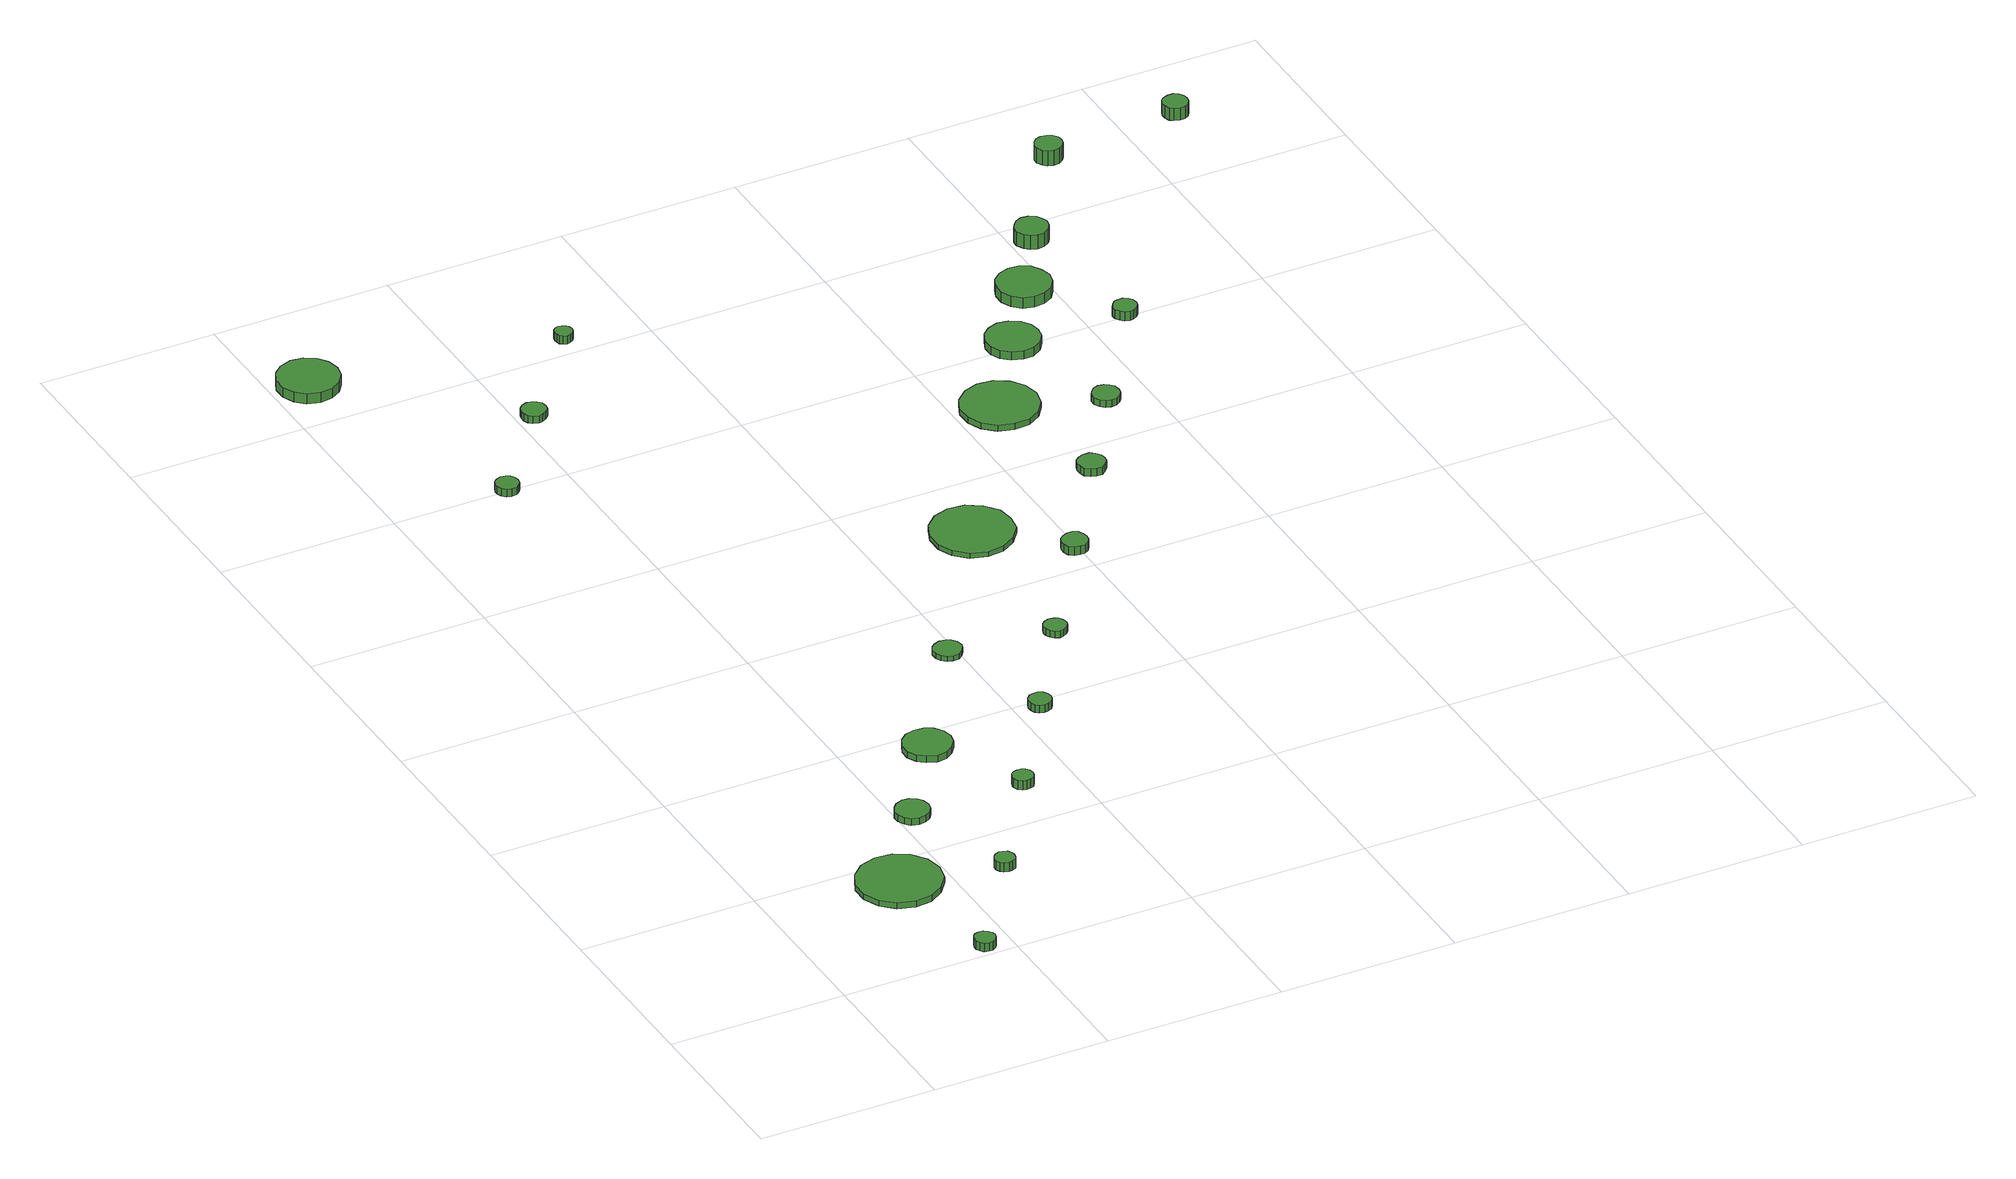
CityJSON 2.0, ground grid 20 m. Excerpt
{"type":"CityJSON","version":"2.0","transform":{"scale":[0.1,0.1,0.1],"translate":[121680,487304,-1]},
"CityObjects":{
"tree1":{"type":"SolitaryVegetationObject","attributes":{"function":"something"},"geometry":[{"type":"MultiSurface","lod":"1","boundaries":[[[0,1,2,3,4,5,6,7,8,9,10,11,12,13,14]],[[15,16,17,18,19,20,21,22,23,24,25,26,27,28,29]],[[0,29,28,1]],[[1,28,27,2]],[[2,27,26,3]],[[3,26,25,4]],[[4,25,24,5]],[[5,24,23,6]],[[6,23,22,7]],[[7,22,21,8]],[[8,21,20,9]],[[9,20,19,10]],[[10,19,18,11]],[[11,18,17,12]],[[12,17,16,13]],[[13,16,15,14]],[[14,15,29,0]]]}]},
"tree2":{"type":"SolitaryVegetationObject","attributes":{"function":"something"},"geometry":[{"type":"MultiSurface","lod":"1","boundaries":[[[30,31,32,33,34,35,36,37,38,39,40,41,42,43,44]],[[45,46,47,48,49,50,51,52,53,54,55,56,57,58,59]],[[30,59,58,31]],[[31,58,57,32]],[[32,57,56,33]],[[33,56,55,34]],[[34,55,54,35]],[[35,54,53,36]],[[36,53,52,37]],[[37,52,51,38]],[[38,51,50,39]],[[39,50,49,40]],[[40,49,48,41]],[[41,48,47,42]],[[42,47,46,43]],[[43,46,45,44]],[[44,45,59,30]]]}]},
"tree3":{"type":"SolitaryVegetationObject","attributes":{"function":"something"},"geometry":[{"type":"MultiSurface","lod":"1","boundaries":[[[60,61,62,63,64,65,66,67,68,69,70,71,72,73,74]],[[75,76,77,78,79,80,81,82,83,84,85,86,87,88,89]],[[60,89,88,61]],[[61,88,87,62]],[[62,87,86,63]],[[63,86,85,64]],[[64,85,84,65]],[[65,84,83,66]],[[66,83,82,67]],[[67,82,81,68]],[[68,81,80,69]],[[69,80,79,70]],[[70,79,78,71]],[[71,78,77,72]],[[72,77,76,73]],[[73,76,75,74]],[[74,75,89,60]]]}]},
"tree4":{"type":"SolitaryVegetationObject","attributes":{"function":"something"},"geometry":[{"type":"MultiSurface","lod":"1","boundaries":[[[90,91,92,93,94,95,96,97,98,99,100,101,102,103,104]],[[105,106,107,108,109,110,111,112,113,114,115,116,117,118,119]],[[90,119,118,91]],[[91,118,117,92]],[[92,117,116,93]],[[93,116,115,94]],[[94,115,114,95]],[[95,114,113,96]],[[96,113,112,97]],[[97,112,111,98]],[[98,111,110,99]],[[99,110,109,100]],[[100,109,108,101]],[[101,108,107,102]],[[102,107,106,103]],[[103,106,105,104]],[[104,105,119,90]]]}]},
"tree5":{"type":"SolitaryVegetationObject","attributes":{"function":"something"},"geometry":[{"type":"MultiSurface","lod":"1","boundaries":[[[120,121,122,123,124,125,126,127,128,129,130,131,132,133,134]],[[135,136,137,138,139,140,141,142,143,144,145,146,147,148,149]],[[120,149,148,121]],[[121,148,147,122]],[[122,147,146,123]],[[123,146,145,124]],[[124,145,144,125]],[[125,144,143,126]],[[126,143,142,127]],[[127,142,141,128]],[[128,141,140,129]],[[129,140,139,130]],[[130,139,138,131]],[[131,138,137,132]],[[132,137,136,133]],[[133,136,135,134]],[[134,135,149,120]]]}]},
"tree6":{"type":"SolitaryVegetationObject","attributes":{"function":"something"},"geometry":[{"type":"MultiSurface","lod":"1","boundaries":[[[150,151,152,153,154,155,156,157,158,159,160,161,162,163,164]],[[165,166,167,168,169,170,171,172,173,174,175,176,177,178,179]],[[150,179,178,151]],[[151,178,177,152]],[[152,177,176,153]],[[153,176,175,154]],[[154,175,174,155]],[[155,174,173,156]],[[156,173,172,157]],[[157,172,171,158]],[[158,171,170,159]],[[159,170,169,160]],[[160,169,168,161]],[[161,168,167,162]],[[162,167,166,163]],[[163,166,165,164]],[[164,165,179,150]]]}]},
"tree7":{"type":"SolitaryVegetationObject","attributes":{"function":"something"},"geometry":[{"type":"MultiSurface","lod":"1","boundaries":[[[180,181,182,183,184,185,186,187,188,189,190,191,192,193,194]],[[195,196,197,198,199,200,201,202,203,204,205,206,207,208,209]],[[180,209,208,181]],[[181,208,207,182]],[[182,207,206,183]],[[183,206,205,184]],[[184,205,204,185]],[[185,204,203,186]],[[186,203,202,187]],[[187,202,201,188]],[[188,201,200,189]],[[189,200,199,190]],[[190,199,198,191]],[[191,198,197,192]],[[192,197,196,193]],[[193,196,195,194]],[[194,195,209,180]]]}]},
"tree8":{"type":"SolitaryVegetationObject","attributes":{"function":"something"},"geometry":[{"type":"MultiSurface","lod":"1","boundaries":[[[210,211,212,213,214,215,216,217,218,219,220,221,222,223,224]],[[225,226,227,228,229,230,231,232,233,234,235,236,237,238,239]],[[210,239,238,211]],[[211,238,237,212]],[[212,237,236,213]],[[213,236,235,214]],[[214,235,234,215]],[[215,234,233,216]],[[216,233,232,217]],[[217,232,231,218]],[[218,231,230,219]],[[219,230,229,220]],[[220,229,228,221]],[[221,228,227,222]],[[222,227,226,223]],[[223,226,225,224]],[[224,225,239,210]]]}]},
"tree9":{"type":"SolitaryVegetationObject","attributes":{"function":"something"},"geometry":[{"type":"MultiSurface","lod":"1","boundaries":[[[240,241,242,243,244,245,246,247,248,249,250,251,252,253,254]],[[255,256,257,258,259,260,261,262,263,264,265,266,267,268,269]],[[240,269,268,241]],[[241,268,267,242]],[[242,267,266,243]],[[243,266,265,244]],[[244,265,264,245]],[[245,264,263,246]],[[246,263,262,247]],[[247,262,261,248]],[[248,261,260,249]],[[249,260,259,250]],[[250,259,258,251]],[[251,258,257,252]],[[252,257,256,253]],[[253,256,255,254]],[[254,255,269,240]]]}]},
"tree10":{"type":"SolitaryVegetationObject","attributes":{"function":"something"},"geometry":[{"type":"MultiSurface","lod":"1","boundaries":[[[270,271,272,273,274,275,276,277,278,279,280,281,282,283,284]],[[285,286,287,288,289,290,291,292,293,294,295,296,297,298,299]],[[270,299,298,271]],[[271,298,297,272]],[[272,297,296,273]],[[273,296,295,274]],[[274,295,294,275]],[[275,294,293,276]],[[276,293,292,277]],[[277,292,291,278]],[[278,291,290,279]],[[279,290,289,280]],[[280,289,288,281]],[[281,288,287,282]],[[282,287,286,283]],[[283,286,285,284]],[[284,285,299,270]]]}]},
"tree11":{"type":"SolitaryVegetationObject","attributes":{"function":"something"},"geometry":[{"type":"MultiSurface","lod":"1","boundaries":[[[300,301,302,303,304,305,306,307,308,309,310,311,312,313,314]],[[315,316,317,318,319,320,321,322,323,324,325,326,327,328,329]],[[300,329,328,301]],[[301,328,327,302]],[[302,327,326,303]],[[303,326,325,304]],[[304,325,324,305]],[[305,324,323,306]],[[306,323,322,307]],[[307,322,321,308]],[[308,321,320,309]],[[309,320,319,310]],[[310,319,318,311]],[[311,318,317,312]],[[312,317,316,313]],[[313,316,315,314]],[[314,315,329,300]]]}]},
"tree12":{"type":"SolitaryVegetationObject","attributes":{"function":"something"}},
"tree13":{"type":"SolitaryVegetationObject","attributes":{"function":"something"},"geometry":[{"type":"MultiSurface","lod":"1","boundaries":[[[330,331,332,333,334,335,336,337,338,339,340,341,342,343,344]],[[345,346,347,348,349,350,351,352,353,354,355,356,357,358,359]],[[330,359,358,331]],[[331,358,357,332]],[[332,357,356,333]],[[333,356,355,334]],[[334,355,354,335]],[[335,354,353,336]],[[336,353,352,337]],[[337,352,351,338]],[[338,351,350,339]],[[339,350,349,340]],[[340,349,348,341]],[[341,348,347,342]],[[342,347,346,343]],[[343,346,345,344]],[[344,345,359,330]]]}]},
"tree14":{"type":"SolitaryVegetationObject","attributes":{"function":"something"},"geometry":[{"type":"MultiSurface","lod":"1","boundaries":[[[360,361,362,363,364,365,366,367,368,369,370,371,372,373,374]],[[375,376,377,378,379,380,381,382,383,384,385,386,387,388,389]],[[360,389,388,361]],[[361,388,387,362]],[[362,387,386,363]],[[363,386,385,364]],[[364,385,384,365]],[[365,384,383,366]],[[366,383,382,367]],[[367,382,381,368]],[[368,381,380,369]],[[369,380,379,370]],[[370,379,378,371]],[[371,378,377,372]],[[372,377,376,373]],[[373,376,375,374]],[[374,375,389,360]]]}]},
"tree15":{"type":"SolitaryVegetationObject","attributes":{"function":"something"},"geometry":[{"type":"MultiSurface","lod":"1","boundaries":[[[390,391,392,393,394,395,396,397,398,399,400,401,402,403,404]],[[405,406,407,408,409,410,411,412,413,414,415,416,417,418,419]],[[390,419,418,391]],[[391,418,417,392]],[[392,417,416,393]],[[393,416,415,394]],[[394,415,414,395]],[[395,414,413,396]],[[396,413,412,397]],[[397,412,411,398]],[[398,411,410,399]],[[399,410,409,400]],[[400,409,408,401]],[[401,408,407,402]],[[402,407,406,403]],[[403,406,405,404]],[[404,405,419,390]]]}]},
"tree16":{"type":"SolitaryVegetationObject","attributes":{"function":"something"},"geometry":[{"type":"MultiSurface","lod":"1","boundaries":[[[420,421,422,423,424,425,426,427,428,429,430,431,432,433,434]],[[435,436,437,438,439,440,441,442,443,444,445,446,447,448,449]],[[420,449,448,421]],[[421,448,447,422]],[[422,447,446,423]],[[423,446,445,424]],[[424,445,444,425]],[[425,444,443,426]],[[426,443,442,427]],[[427,442,441,428]],[[428,441,440,429]],[[429,440,439,430]],[[430,439,438,431]],[[431,438,437,432]],[[432,437,436,433]],[[433,436,435,434]],[[434,435,449,420]]]}]},
"tree17":{"type":"SolitaryVegetationObject","attributes":{"function":"something"},"geometry":[{"type":"MultiSurface","lod":"1","boundaries":[[[450,451,452,453,454,455,456,457,458,459,460,461,462,463,464]],[[465,466,467,468,469,470,471,472,473,474,475,476,477,478,479]],[[450,479,478,451]],[[451,478,477,452]],[[452,477,476,453]],[[453,476,475,454]],[[454,475,474,455]],[[455,474,473,456]],[[456,473,472,457]],[[457,472,471,458]],[[458,471,470,459]],[[459,470,469,460]],[[460,469,468,461]],[[461,468,467,462]],[[462,467,466,463]],[[463,466,465,464]],[[464,465,479,450]]]}]},
"tree18":{"type":"SolitaryVegetationObject","attributes":{"function":"something"},"geometry":[{"type":"MultiSurface","lod":"1","boundaries":[[[480,481,482,483,484,485,486,487,488,489,490,491,492,493,494]],[[495,496,497,498,499,500,501,502,503,504,505,506,507,508,509]],[[480,509,508,481]],[[481,508,507,482]],[[482,507,506,483]],[[483,506,505,484]],[[484,505,504,485]],[[485,504,503,486]],[[486,503,502,487]],[[487,502,501,488]],[[488,501,500,489]],[[489,500,499,490]],[[490,499,498,491]],[[491,498,497,492]],[[492,497,496,493]],[[493,496,495,494]],[[494,495,509,480]]]}]},
"tree19":{"type":"SolitaryVegetationObject","attributes":{"function":"something"},"geometry":[{"type":"MultiSurface","lod":"1","boundaries":[[[510,511,512,513,514,515,516,517,518,519,520,521,522,523,524]],[[525,526,527,528,529,530,531,532,533,534,535,536,537,538,539]],[[510,539,538,511]],[[511,538,537,512]],[[512,537,536,513]],[[513,536,535,514]],[[514,535,534,515]],[[515,534,533,516]],[[516,533,532,517]],[[517,532,531,518]],[[518,531,530,519]],[[519,530,529,520]],[[520,529,528,521]],[[521,528,527,522]],[[522,527,526,523]],[[523,526,525,524]],[[524,525,539,510]]]}]},
"tree20":{"type":"SolitaryVegetationObject","attributes":{"function":"something"},"geometry":[{"type":"MultiSurface","lod":"1","boundaries":[[[540,541,542,543,544,545,546,547,548,549,550,551,552,553,554]],[[555,556,557,558,559,560,561,562,563,564,565,566,567,568,569]],[[540,569,568,541]],[[541,568,567,542]],[[542,567,566,543]],[[543,566,565,544]],[[544,565,564,545]],[[545,564,563,546]],[[546,563,562,547]],[[547,562,561,548]],[[548,561,560,549]],[[549,560,559,550]],[[550,559,558,551]],[[551,558,557,552]],[[552,557,556,553]],[[553,556,555,554]],[[554,555,569,540]]]}]},
"tree21":{"type":"SolitaryVegetationObject","attributes":{"function":"something"},"geometry":[{"type":"MultiSurface","lod":"1","boundaries":[[[570,571,572,573,574,575,576,577,578,579,580,581,582,583,584]],[[585,586,587,588,589,590,591,592,593,594,595,596,597,598,599]],[[570,599,598,571]],[[571,598,597,572]],[[572,597,596,573]],[[573,596,595,574]],[[574,595,594,575]],[[575,594,593,576]],[[576,593,592,577]],[[577,592,591,578]],[[578,591,590,579]],[[579,590,589,580]],[[580,589,588,581]],[[581,588,587,582]],[[582,587,586,583]],[[583,586,585,584]],[[584,585,599,570]]]}]},
"tree22":{"type":"SolitaryVegetationObject","attributes":{"function":"something"},"geometry":[{"type":"MultiSurface","lod":"1","boundaries":[[[600,601,602,603,604,605,606,607,608,609,610,611,612,613,614]],[[615,616,617,618,619,620,621,622,623,624,625,626,627,628,629]],[[600,629,628,601]],[[601,628,627,602]],[[602,627,626,603]],[[603,626,625,604]],[[604,625,624,605]],[[605,624,623,606]],[[606,623,622,607]],[[607,622,621,608]],[[608,621,620,609]],[[609,620,619,610]],[[610,619,618,611]],[[611,618,617,612]],[[612,617,616,613]],[[613,616,615,614]],[[614,615,629,600]]]}]},
"tree23":{"type":"SolitaryVegetationObject","attributes":{"function":"something"},"geometry":[{"type":"MultiSurface","lod":"1","boundaries":[[[630,631,632,633,634,635,636,637,638,639,640,641,642,643,644]],[[645,646,647,648,649,650,651,652,653,654,655,656,657,658,659]],[[630,659,658,631]],[[631,658,657,632]],[[632,657,656,633]],[[633,656,655,634]],[[634,655,654,635]],[[635,654,653,636]],[[636,653,652,637]],[[637,652,651,638]],[[638,651,650,639]],[[639,650,649,640]],[[640,649,648,641]],[[641,648,647,642]],[[642,647,646,643]],[[643,646,645,644]],[[644,645,659,630]]]}]},
"tree24":{"type":"SolitaryVegetationObject","attributes":{"function":"something"},"geometry":[{"type":"MultiSurface","lod":"1","boundaries":[[[660,661,662,663,664,665,666,667,668,669,670,671,672,673,674]],[[675,676,677,678,679,680,681,682,683,684,685,686,687,688,689]],[[660,689,688,661]],[[661,688,687,662]],[[662,687,686,663]],[[663,686,685,664]],[[664,685,684,665]],[[665,684,683,666]],[[666,683,682,667]],[[667,682,681,668]],[[668,681,680,669]],[[669,680,679,670]],[[670,679,678,671]],[[671,678,677,672]],[[672,677,676,673]],[[673,676,675,674]],[[674,675,689,660]]]}]},
"tree25":{"type":"SolitaryVegetationObject","attributes":{"function":"something"},"geometry":[{"type":"MultiSurface","lod":"1","boundaries":[[[690,691,692,693,694,695,696,697,698,699,700,701,702,703,704]],[[705,706,707,708,709,710,711,712,713,714,715,716,717,718,719]],[[690,719,718,691]],[[691,718,717,692]],[[692,717,716,693]],[[693,716,715,694]],[[694,715,714,695]],[[695,714,713,696]],[[696,713,712,697]],[[697,712,711,698]],[[698,711,710,699]],[[699,710,709,700]],[[700,709,708,701]],[[701,708,707,702]],[[702,707,706,703]],[[703,706,705,704]],[[704,705,719,690]]]}]}
},
"vertices":[
[183,18,16],[182,22,16],[179,26,16],[175,29,16],[170,29,16],[165,28,16],[162,25,16],[160,20,16],[160,15,16],[162,11,16],[165,7,16],[170,6,16],[175,6,16],[179,9,16],[182,13,16],[182,13,6],[179,9,6],[175,6,6],[170,6,6],[165,7,6],[162,11,6],[160,15,6],[160,20,6],[162,25,6],[165,28,6],[170,29,6],[175,29,6],[179,26,6],[182,22,6],[183,18,6],
[193,160,13],[189,179,13],[177,195,13],[161,204,13],[142,206,13],[123,200,13],[109,187,13],[101,170,13],[101,151,13],[109,133,13],[123,120,13],[142,114,13],[161,116,13],[177,126,13],[189,141,13],[189,141,6],[177,126,6],[161,116,6],[142,114,6],[123,120,6],[109,133,6],[101,151,6],[101,170,6],[109,187,6],[123,200,6],[142,206,6],[161,204,6],[177,195,6],[189,179,6],[193,160,6],
[237,269,14],[235,277,14],[231,283,14],[224,287,14],[216,288,14],[208,285,14],[203,280,14],[199,273,14],[199,265,14],[203,258,14],[208,252,14],[216,250,14],[224,251,14],[231,255,14],[235,261,14],[235,261,6],[231,255,6],[224,251,6],[216,250,6],[208,252,6],[203,258,6],[199,265,6],[199,273,6],[203,280,6],[208,285,6],[216,288,6],[224,287,6],[231,283,6],[235,277,6],[237,269,6],
[269,141,17],[268,145,17],[266,149,17],[261,151,17],[257,152,17],[252,150,17],[249,147,17],[247,143,17],[247,138,17],[249,134,17],[252,131,17],[257,129,17],[261,130,17],[266,132,17],[268,136,17],[268,136,6],[266,132,6],[261,130,6],[257,129,6],[252,131,6],[249,134,6],[247,138,6],[247,143,6],[249,147,6],[252,150,6],[257,152,6],[261,151,6],[266,149,6],[268,145,6],[269,141,6],
[316,373,14],[314,384,14],[307,393,14],[298,398,14],[287,399,14],[276,396,14],[268,389,14],[263,378,14],[263,367,14],[268,357,14],[276,350,14],[287,346,14],[298,347,14],[307,353,14],[314,362,14],[314,362,6],[307,353,6],[298,347,6],[287,346,6],[276,350,6],[268,357,6],[263,367,6],[263,378,6],[268,389,6],[276,396,6],[287,399,6],[298,398,6],[307,393,6],[314,384,6],[316,373,6],
[73,1266,21],[70,1280,21],[62,1291,21],[50,1298,21],[36,1300,21],[22,1295,21],[12,1286,21],[6,1273,21],[6,1259,21],[12,1246,21],[22,1236,21],[36,1232,21],[50,1234,21],[62,1241,21],[70,1252,21],[70,1252,9],[62,1241,9],[50,1234,9],[36,1232,9],[22,1236,9],[12,1246,9],[6,1259,9],[6,1273,9],[12,1286,9],[22,1295,9],[36,1300,9],[50,1298,9],[62,1291,9],[70,1280,9],[73,1266,9],
[357,269,17],[356,274,17],[353,278,17],[349,280,17],[344,280,17],[340,279,17],[336,276,17],[334,271,17],[334,267,17],[336,262,17],[340,259,17],[344,258,17],[349,258,17],[353,260,17],[356,264,17],[356,264,6],[353,260,6],[349,258,6],[344,258,6],[340,259,6],[336,262,6],[334,267,6],[334,271,6],[336,276,6],[340,279,6],[344,280,6],[349,280,6],[353,278,6],[356,274,6],[357,269,6],
[142,998,18],[141,1003,18],[138,1008,18],[134,1010,18],[128,1011,18],[123,1009,18],[119,1006,18],[117,1001,18],[117,996,18],[119,991,18],[123,987,18],[128,985,18],[134,986,18],[138,989,18],[141,993,18],[141,993,9],[138,989,9],[134,986,9],[128,985,9],[123,987,9],[119,991,9],[117,996,9],[117,1001,9],[119,1006,9],[123,1009,9],[128,1011,9],[134,1010,9],[138,1008,9],[141,1003,9],[142,998,9],
[441,391,15],[440,396,15],[437,400,15],[432,403,15],[427,403,15],[422,402,15],[418,398,15],[416,393,15],[416,388,15],[418,383,15],[422,380,15],[427,378,15],[432,379,15],[437,381,15],[440,386,15],[440,386,6],[437,381,6],[432,379,6],[427,378,6],[422,380,6],[418,383,6],[416,388,6],[416,393,6],[418,398,6],[422,402,6],[427,403,6],[432,403,6],[437,400,6],[440,396,6],[441,391,6],
[406,521,13],[404,528,13],[400,533,13],[395,536,13],[388,537,13],[382,535,13],[377,531,13],[374,525,13],[374,518,13],[377,512,13],[382,508,13],[388,506,13],[395,506,13],[400,510,13],[404,515,13],[404,515,7],[400,510,7],[395,506,7],[388,506,7],[382,508,7],[377,512,7],[374,518,7],[374,525,7],[377,531,7],[382,535,7],[388,537,7],[395,536,7],[400,533,7],[404,528,7],[406,521,7],
[232,1110,17],[231,1116,17],[227,1120,17],[222,1123,17],[217,1124,17],[211,1122,17],[207,1118,17],[205,1113,17],[205,1107,17],[207,1102,17],[211,1098,17],[217,1096,17],[222,1097,17],[227,1100,17],[231,1104,17],[231,1104,8],[227,1100,8],[222,1097,8],[217,1096,8],[211,1098,8],[207,1102,8],[205,1107,8],[205,1113,8],[207,1118,8],[211,1122,8],[217,1124,8],[222,1123,8],[227,1120,8],[231,1116,8],[232,1110,8],
[519,507,15],[518,512,15],[515,517,15],[510,519,15],[505,520,15],[500,518,15],[496,515,15],[494,510,15],[494,505,15],[496,500,15],[500,496,15],[505,494,15],[510,495,15],[515,498,15],[518,502,15],[518,502,7],[515,498,7],[510,495,7],[505,494,7],[500,496,7],[496,500,7],[494,505,7],[494,510,7],[496,515,7],[500,518,7],[505,520,7],[510,519,7],[515,517,7],[518,512,7],[519,507,7],
[322,1225,18],[321,1229,18],[319,1232,18],[315,1234,18],[311,1235,18],[307,1234,18],[304,1231,18],[303,1227,18],[303,1223,18],[304,1219,18],[307,1217,18],[311,1215,18],[315,1216,18],[319,1218,18],[321,1221,18],[321,1221,8],[319,1218,8],[315,1216,8],[311,1215,8],[307,1217,8],[304,1219,8],[303,1223,8],[303,1227,8],[304,1231,8],[307,1234,8],[311,1235,8],[315,1234,8],[319,1232,8],[321,1229,8],[322,1225,8],
[560,709,13],[557,727,13],[545,742,13],[529,752,13],[510,754,13],[492,748,13],[478,735,13],[471,718,13],[471,699,13],[478,682,13],[492,669,13],[510,663,13],[529,665,13],[545,675,13],[557,690,13],[557,690,7],[545,675,7],[529,665,7],[510,663,7],[492,669,7],[478,682,7],[471,699,7],[471,718,7],[478,735,7],[492,748,7],[510,754,7],[529,752,7],[545,742,7],[557,727,7],[560,709,7],
[611,639,16],[610,645,16],[607,650,16],[602,653,16],[596,653,16],[590,651,16],[585,647,16],[583,642,16],[583,636,16],[585,630,16],[590,626,16],[596,625,16],[602,625,16],[607,628,16],[610,633,16],[610,633,6],[607,628,6],[602,625,6],[596,625,6],[590,626,6],[585,630,6],[583,636,6],[583,642,6],[585,647,6],[590,651,6],[596,653,6],[602,653,6],[607,650,6],[610,645,6],[611,639,6],
[696,763,15],[695,769,15],[691,774,15],[686,778,15],[679,778,15],[673,776,15],[668,772,15],[666,766,15],[666,760,15],[668,754,15],[673,750,15],[679,748,15],[686,748,15],[691,752,15],[695,757,15],[695,757,6],[691,752,6],[686,748,6],[679,748,6],[673,750,6],[668,754,6],[666,760,6],[666,766,6],[668,772,6],[673,776,6],[679,778,6],[686,778,6],[691,774,6],[695,769,6],[696,763,6],
[691,905,14],[687,922,14],[677,936,14],[662,945,14],[644,947,14],[627,941,14],[614,929,14],[607,913,14],[607,896,14],[614,880,14],[627,868,14],[644,863,14],[662,864,14],[677,873,14],[687,887,14],[687,887,7],[677,873,7],[662,864,7],[644,863,7],[627,868,7],[614,880,7],[607,896,7],[607,913,7],[614,929,7],[627,941,7],[644,947,7],[662,945,7],[677,936,7],[687,922,7],[691,905,7],
[768,870,15],[767,877,15],[763,882,15],[758,885,15],[752,886,15],[746,884,15],[741,879,15],[738,874,15],[738,867,15],[741,861,15],[746,857,15],[752,855,15],[758,856,15],[763,859,15],[767,864,15],[767,864,7],[763,859,7],[758,856,7],[752,855,7],[746,857,7],[741,861,7],[738,867,7],[738,874,7],[741,879,7],[746,884,7],[752,886,7],[758,885,7],[763,882,7],[767,877,7],[768,870,7],
[745,1005,17],[743,1017,17],[736,1027,17],[725,1033,17],[713,1035,17],[701,1031,17],[692,1023,17],[687,1011,17],[687,999,17],[692,988,17],[701,980,17],[713,976,17],[725,977,17],[736,983,17],[743,993,17],[743,993,7],[736,983,7],[725,977,7],[713,976,7],[701,980,7],[692,988,7],[687,999,7],[687,1011,7],[692,1023,7],[701,1031,7],[713,1035,7],[725,1033,7],[736,1027,7],[743,1017,7],[745,1005,7],
[801,1087,20],[798,1099,20],[791,1110,20],[780,1116,20],[768,1117,20],[756,1113,20],[747,1105,20],[742,1094,20],[742,1081,20],[747,1070,20],[756,1061,20],[768,1058,20],[780,1059,20],[791,1065,20],[798,1075,20],[798,1075,7],[791,1065,7],[780,1059,7],[768,1058,7],[756,1061,7],[747,1070,7],[742,1081,7],[742,1094,7],[747,1105,7],[756,1113,7],[768,1117,7],[780,1116,7],[791,1110,7],[798,1099,7],[801,1087,7],
[857,1003,18],[856,1009,18],[853,1013,18],[848,1016,18],[843,1016,18],[838,1015,18],[834,1011,18],[831,1006,18],[831,1001,18],[834,996,18],[838,992,18],[843,990,18],[848,991,18],[853,994,18],[856,998,18],[856,998,7],[853,994,7],[848,991,7],[843,990,7],[838,992,7],[834,996,7],[831,1001,7],[831,1006,7],[834,1011,7],[838,1015,7],[843,1016,7],[848,1016,7],[853,1013,7],[856,1009,7],[857,1003,7],
[842,1172,24],[840,1179,24],[836,1185,24],[829,1189,24],[821,1190,24],[814,1187,24],[809,1182,24],[805,1175,24],[805,1168,24],[809,1161,24],[814,1156,24],[821,1153,24],[829,1154,24],[836,1158,24],[840,1164,24],[840,1164,7],[836,1158,7],[829,1154,7],[821,1153,7],[814,1156,7],[809,1161,7],[805,1168,7],[805,1175,7],[809,1182,7],[814,1187,7],[821,1190,7],[829,1189,7],[836,1185,7],[840,1179,7],[842,1172,7],
[925,1300,25],[924,1306,25],[920,1311,25],[915,1314,25],[908,1315,25],[902,1313,25],[898,1309,25],[895,1303,25],[895,1297,25],[898,1291,25],[902,1287,25],[908,1285,25],[915,1286,25],[920,1289,25],[924,1294,25],[924,1294,7],[920,1289,7],[915,1286,7],[908,1285,7],[902,1287,7],[898,1291,7],[895,1297,7],[895,1303,7],[898,1309,7],[902,1313,7],[908,1315,7],[915,1314,7],[920,1311,7],[924,1306,7],[925,1300,7],
[1077,1315,22],[1076,1320,22],[1073,1325,22],[1068,1328,22],[1062,1328,22],[1056,1326,22],[1052,1323,22],[1050,1317,22],[1050,1312,22],[1052,1306,22],[1056,1303,22],[1062,1301,22],[1068,1301,22],[1073,1304,22],[1076,1309,22],[1076,1309,7],[1073,1304,7],[1068,1301,7],[1062,1301,7],[1056,1303,7],[1052,1306,7],[1050,1312,7],[1050,1317,7],[1052,1323,7],[1056,1326,7],[1062,1328,7],[1068,1328,7],[1073,1325,7],[1076,1320,7],[1077,1315,7]
]}
